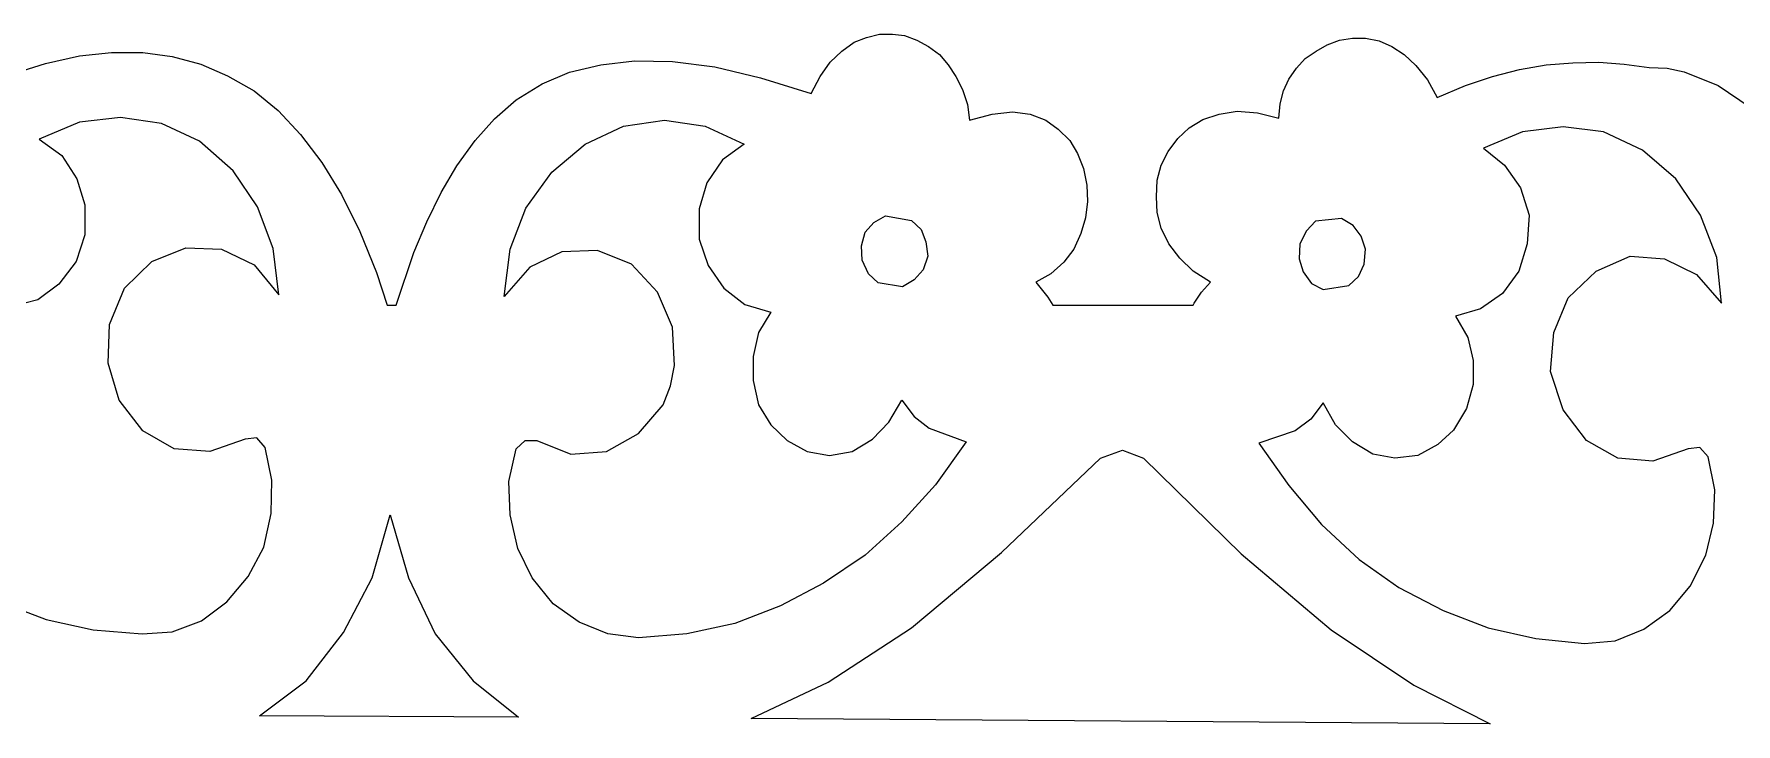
# Model space of a CAD drawing. Header units: inches. Extents: x -3.13 to 3.65, y -3.34 to 4.05.
# Drawn here: x 0.396 to 1.268, y 3.627 to 3.981 of the extents above; entities that cross this region are included whole.
import ezdxf

# ---------------------------------------------------------------- set-up
doc = ezdxf.new("R2010")
doc.units = ezdxf.units.IN
doc.header["$MEASUREMENT"] = 0
doc.layers.add('Katman 1', color=7, linetype='Continuous')

msp = doc.modelspace()

# ---------------------------------------------------------------- linework, layer by layer
at = {"layer": 'Katman 1', "color": 250, "lineweight": 9}
for points in [[(0.82231, 3.97904), (0.82231, 3.97904), (0.82898, 3.98079), (0.82898, 3.98079)], [(0.82898, 3.98079), (0.82898, 3.98079), (0.83563, 3.98079), (0.83563, 3.98079)], [(0.83563, 3.98079), (0.83563, 3.98079), (0.84192, 3.98008), (0.84192, 3.98008)], [(0.84192, 3.98008), (0.84192, 3.98008), (0.8482, 3.97763), (0.8482, 3.97763)], [(0.4188, 3.96961), (0.4188, 3.96961), (0.43525, 3.97135), (0.43525, 3.97135)], [(0.43525, 3.97135), (0.43525, 3.97135), (0.45134, 3.97135), (0.45134, 3.97135)], [(0.45134, 3.97135), (0.45134, 3.97135), (0.46641, 3.96926), (0.46641, 3.96926)], [(0.80376, 3.96644), (0.80376, 3.96644), (0.80972, 3.97206), (0.80972, 3.97206)], [(0.80972, 3.97206), (0.80972, 3.97206), (0.81603, 3.97659), (0.81603, 3.97659)], [(0.81603, 3.97659), (0.81603, 3.97659), (0.82231, 3.97904), (0.82231, 3.97904)], [(0.8482, 3.97763), (0.8482, 3.97763), (0.85416, 3.9745), (0.85416, 3.9745)], [(0.85416, 3.9745), (0.85416, 3.9745), (0.85976, 3.9703), (0.85976, 3.9703)], [(1.04737, 3.96819), (1.04737, 3.96819), (1.05295, 3.97206), (1.05295, 3.97206)], [(1.05295, 3.97206), (1.05295, 3.97206), (1.05857, 3.97522), (1.05857, 3.97522)], [(1.05857, 3.97522), (1.05857, 3.97522), (1.06486, 3.97763), (1.06486, 3.97763)], [(1.06486, 3.97763), (1.06486, 3.97763), (1.07153, 3.9787), (1.07153, 3.9787)], [(1.07153, 3.9787), (1.07153, 3.9787), (1.0782, 3.9787), (1.0782, 3.9787)], [(1.0782, 3.9787), (1.0782, 3.9787), (1.08518, 3.9773), (1.08518, 3.9773)], [(1.08518, 3.9773), (1.08518, 3.9773), (1.0918, 3.9745), (1.0918, 3.9745)], [(1.0918, 3.9745), (1.0918, 3.9745), (1.09811, 3.9703), (1.09811, 3.9703)], [(0.38347, 3.96015), (0.38347, 3.96015), (0.40131, 3.96577), (0.40131, 3.96577)], [(0.40131, 3.96577), (0.40131, 3.96577), (0.4188, 3.96961), (0.4188, 3.96961)], [(0.46641, 3.96926), (0.46641, 3.96926), (0.4811, 3.96539), (0.4811, 3.96539)], [(0.4811, 3.96539), (0.4811, 3.96539), (0.49476, 3.95946), (0.49476, 3.95946)], [(0.67008, 3.96119), (0.67008, 3.96119), (0.6862, 3.96506), (0.6862, 3.96506)], [(0.6862, 3.96506), (0.6862, 3.96506), (0.70333, 3.96712), (0.70333, 3.96712)], [(0.70333, 3.96712), (0.70333, 3.96712), (0.72296, 3.96681), (0.72296, 3.96681)], [(0.72296, 3.96681), (0.72296, 3.96681), (0.74462, 3.96397), (0.74462, 3.96397)], [(0.74462, 3.96397), (0.74462, 3.96397), (0.76809, 3.95839), (0.76809, 3.95839)], [(0.79856, 3.9591), (0.79856, 3.9591), (0.80376, 3.96644), (0.80376, 3.96644)], [(0.85976, 3.9703), (0.85976, 3.9703), (0.86432, 3.96506), (0.86432, 3.96506)], [(0.86432, 3.96506), (0.86432, 3.96506), (0.86819, 3.9591), (0.86819, 3.9591)], [(1.03893, 3.95768), (1.03893, 3.95768), (1.0428, 3.9633), (1.0428, 3.9633)], [(1.0428, 3.9633), (1.0428, 3.9633), (1.04737, 3.96819), (1.04737, 3.96819)], [(1.09811, 3.9703), (1.09811, 3.9703), (1.10406, 3.96468), (1.10406, 3.96468)], [(1.10406, 3.96468), (1.10406, 3.96468), (1.11002, 3.95733), (1.11002, 3.95733)], [(1.14327, 3.9591), (1.14327, 3.9591), (1.15726, 3.96259), (1.15726, 3.96259)], [(1.15726, 3.96259), (1.15726, 3.96259), (1.17089, 3.96506), (1.17089, 3.96506)], [(1.17089, 3.96506), (1.17089, 3.96506), (1.18456, 3.9661), (1.18456, 3.9661)], [(1.18456, 3.9661), (1.18456, 3.9661), (1.19783, 3.96644), (1.19783, 3.96644)], [(1.19783, 3.96644), (1.19783, 3.96644), (1.2108, 3.96539), (1.2108, 3.96539)], [(1.2108, 3.96539), (1.2108, 3.96539), (1.22376, 3.96364), (1.22376, 3.96364)], [(1.22376, 3.96364), (1.22376, 3.96364), (1.23287, 3.9633), (1.23287, 3.9633)], [(1.23287, 3.9633), (1.23287, 3.9633), (1.24161, 3.96152), (1.24161, 3.96152)], [(0.49476, 3.95946), (0.49476, 3.95946), (0.50841, 3.95175), (0.50841, 3.95175)], [(0.64279, 3.94717), (0.64279, 3.94717), (0.6561, 3.95523), (0.6561, 3.95523)], [(0.6561, 3.95523), (0.6561, 3.95523), (0.67008, 3.96119), (0.67008, 3.96119)], [(0.76809, 3.95839), (0.76809, 3.95839), (0.79398, 3.95032), (0.79398, 3.95032)], [(0.79398, 3.95032), (0.79398, 3.95032), (0.79856, 3.9591), (0.79856, 3.9591)], [(0.86819, 3.9591), (0.86819, 3.9591), (0.87167, 3.95246), (0.87167, 3.95246)], [(1.03615, 3.95175), (1.03615, 3.95175), (1.03893, 3.95768), (1.03893, 3.95768)], [(1.11002, 3.95733), (1.11002, 3.95733), (1.11493, 3.94823), (1.11493, 3.94823)], [(1.11493, 3.94823), (1.11493, 3.94823), (1.12958, 3.95452), (1.12958, 3.95452)], [(1.12958, 3.95452), (1.12958, 3.95452), (1.14327, 3.9591), (1.14327, 3.9591)], [(1.24161, 3.96152), (1.24161, 3.96152), (1.25907, 3.95452), (1.25907, 3.95452)], [(1.25907, 3.95452), (1.25907, 3.95452), (1.27552, 3.94332), (1.27552, 3.94332)], [(0.50841, 3.95175), (0.50841, 3.95175), (0.52063, 3.94159), (0.52063, 3.94159)], [(0.63159, 3.93739), (0.63159, 3.93739), (0.64279, 3.94717), (0.64279, 3.94717)], [(0.87167, 3.95246), (0.87167, 3.95246), (0.87412, 3.94474), (0.87412, 3.94474)], [(0.87412, 3.94474), (0.87412, 3.94474), (0.87519, 3.93668), (0.87519, 3.93668)], [(1.03373, 3.93772), (1.03373, 3.93772), (1.03439, 3.9451), (1.03439, 3.9451)], [(1.03439, 3.9451), (1.03439, 3.9451), (1.03615, 3.95175), (1.03615, 3.95175)], [(0.43981, 3.93807), (0.43981, 3.93807), (0.4188, 3.93563), (0.4188, 3.93563)], [(0.46081, 3.93496), (0.46081, 3.93496), (0.43981, 3.93807), (0.43981, 3.93807)], [(0.52063, 3.94159), (0.52063, 3.94159), (0.53219, 3.92935), (0.53219, 3.92935)], [(0.62179, 3.92619), (0.62179, 3.92619), (0.63159, 3.93739), (0.63159, 3.93739)], [(0.69775, 3.93354), (0.69775, 3.93354), (0.71873, 3.93668), (0.71873, 3.93668)], [(0.71873, 3.93668), (0.71873, 3.93668), (0.73971, 3.93354), (0.73971, 3.93354)], [(0.87519, 3.93668), (0.87519, 3.93668), (0.88674, 3.93983), (0.88674, 3.93983)], [(0.88674, 3.93983), (0.88674, 3.93983), (0.89721, 3.94092), (0.89721, 3.94092)], [(0.89721, 3.94092), (0.89721, 3.94092), (0.90634, 3.93983), (0.90634, 3.93983)], [(0.90634, 3.93983), (0.90634, 3.93983), (0.91437, 3.93668), (0.91437, 3.93668)], [(0.91437, 3.93668), (0.91437, 3.93668), (0.92065, 3.93214), (0.92065, 3.93214)], [(0.98786, 3.93283), (0.98786, 3.93283), (0.99486, 3.93706), (0.99486, 3.93706)], [(0.99486, 3.93706), (0.99486, 3.93706), (1.00328, 3.93983), (1.00328, 3.93983)], [(1.00328, 3.93983), (1.00328, 3.93983), (1.01235, 3.94126), (1.01235, 3.94126)], [(1.01235, 3.94126), (1.01235, 3.94126), (1.02288, 3.9405), (1.02288, 3.9405)], [(1.02288, 3.9405), (1.02288, 3.9405), (1.03373, 3.93772), (1.03373, 3.93772)], [(0.4188, 3.93563), (0.4188, 3.93563), (0.39816, 3.9269), (0.39816, 3.9269)], [(0.48041, 3.92585), (0.48041, 3.92585), (0.46081, 3.93496), (0.46081, 3.93496)], [(0.53219, 3.92935), (0.53219, 3.92935), (0.54304, 3.91501), (0.54304, 3.91501)], [(0.67815, 3.92443), (0.67815, 3.92443), (0.69775, 3.93354), (0.69775, 3.93354)], [(0.73971, 3.93354), (0.73971, 3.93354), (0.75967, 3.92443), (0.75967, 3.92443)], [(0.92065, 3.93214), (0.92065, 3.93214), (0.92661, 3.92619), (0.92661, 3.92619)], [(0.97699, 3.92061), (0.97699, 3.92061), (0.98193, 3.92728), (0.98193, 3.92728)], [(0.98193, 3.92728), (0.98193, 3.92728), (0.98786, 3.93283), (0.98786, 3.93283)], [(1.15867, 3.93076), (1.15867, 3.93076), (1.13869, 3.92232), (1.13869, 3.92232)], [(1.17965, 3.93319), (1.17965, 3.93319), (1.15867, 3.93076), (1.15867, 3.93076)], [(1.20029, 3.93076), (1.20029, 3.93076), (1.17965, 3.93319), (1.17965, 3.93319)], [(1.22025, 3.92128), (1.22025, 3.92128), (1.20029, 3.93076), (1.20029, 3.93076)], [(0.39816, 3.9269), (0.39816, 3.9269), (0.40969, 3.9185), (0.40969, 3.9185)], [(0.40969, 3.9185), (0.40969, 3.9185), (0.41738, 3.90659), (0.41738, 3.90659)], [(0.49754, 3.91079), (0.49754, 3.91079), (0.48041, 3.92585), (0.48041, 3.92585)], [(0.61233, 3.91326), (0.61233, 3.91326), (0.62179, 3.92619), (0.62179, 3.92619)], [(0.66102, 3.91007), (0.66102, 3.91007), (0.67815, 3.92443), (0.67815, 3.92443)], [(0.75967, 3.92443), (0.75967, 3.92443), (0.74849, 3.91641), (0.74849, 3.91641)], [(0.92661, 3.92619), (0.92661, 3.92619), (0.93048, 3.91954), (0.93048, 3.91954)], [(0.93048, 3.91954), (0.93048, 3.91954), (0.93361, 3.91188), (0.93361, 3.91188)], [(0.9735, 3.91359), (0.9735, 3.91359), (0.97699, 3.92061), (0.97699, 3.92061)], [(1.13869, 3.92232), (1.13869, 3.92232), (1.14956, 3.91359), (1.14956, 3.91359)], [(1.23736, 3.90659), (1.23736, 3.90659), (1.22025, 3.92128), (1.22025, 3.92128)], [(0.51014, 3.89223), (0.51014, 3.89223), (0.49754, 3.91079), (0.49754, 3.91079)], [(0.54304, 3.91501), (0.54304, 3.91501), (0.55319, 3.89854), (0.55319, 3.89854)], [(0.60428, 3.89959), (0.60428, 3.89959), (0.61233, 3.91326), (0.61233, 3.91326)], [(0.64769, 3.89157), (0.64769, 3.89157), (0.66102, 3.91007), (0.66102, 3.91007)], [(0.74849, 3.91641), (0.74849, 3.91641), (0.74042, 3.9045), (0.74042, 3.9045)], [(0.93361, 3.91188), (0.93361, 3.91188), (0.93539, 3.90343), (0.93539, 3.90343)], [(0.97143, 3.90588), (0.97143, 3.90588), (0.9735, 3.91359), (0.9735, 3.91359)], [(1.14956, 3.91359), (1.14956, 3.91359), (1.15763, 3.90206), (1.15763, 3.90206)], [(0.41738, 3.90659), (0.41738, 3.90659), (0.42163, 3.8933), (0.42163, 3.8933)], [(0.74042, 3.9045), (0.74042, 3.9045), (0.7366, 3.89119), (0.7366, 3.89119)], [(0.93539, 3.90343), (0.93539, 3.90343), (0.93572, 3.89505), (0.93572, 3.89505)], [(0.9711, 3.89748), (0.9711, 3.89748), (0.97143, 3.90588), (0.97143, 3.90588)], [(1.15763, 3.90206), (1.15763, 3.90206), (1.16216, 3.88803), (1.16216, 3.88803)], [(1.25, 3.88803), (1.25, 3.88803), (1.23736, 3.90659), (1.23736, 3.90659)], [(0.42163, 3.8933), (0.42163, 3.8933), (0.42163, 3.87788), (0.42163, 3.87788)], [(0.51819, 3.87087), (0.51819, 3.87087), (0.51014, 3.89223), (0.51014, 3.89223)], [(0.55319, 3.89854), (0.55319, 3.89854), (0.56263, 3.87965), (0.56263, 3.87965)], [(0.59697, 3.88454), (0.59697, 3.88454), (0.60428, 3.89959), (0.60428, 3.89959)], [(0.93572, 3.89505), (0.93572, 3.89505), (0.93468, 3.88661), (0.93468, 3.88661)], [(0.97143, 3.88943), (0.97143, 3.88943), (0.9711, 3.89748), (0.9711, 3.89748)], [(0.5903, 3.86881), (0.5903, 3.86881), (0.59697, 3.88454), (0.59697, 3.88454)], [(0.63966, 3.87054), (0.63966, 3.87054), (0.64769, 3.89157), (0.64769, 3.89157)], [(0.7366, 3.89119), (0.7366, 3.89119), (0.7366, 3.87578), (0.7366, 3.87578)], [(0.82161, 3.87928), (0.82161, 3.87928), (0.82618, 3.88419), (0.82618, 3.88419)], [(0.82618, 3.88419), (0.82618, 3.88419), (0.83214, 3.88774), (0.83214, 3.88774)], [(0.83214, 3.88774), (0.83214, 3.88774), (0.84543, 3.88523), (0.84543, 3.88523)], [(0.84543, 3.88523), (0.84543, 3.88523), (0.85031, 3.8807), (0.85031, 3.8807)], [(0.93468, 3.88661), (0.93468, 3.88661), (0.93223, 3.87859), (0.93223, 3.87859)], [(0.9735, 3.88141), (0.9735, 3.88141), (0.97143, 3.88943), (0.97143, 3.88943)], [(1.05261, 3.88485), (1.05261, 3.88485), (1.04806, 3.88001), (1.04806, 3.88001)], [(1.06591, 3.88628), (1.06591, 3.88628), (1.05261, 3.88485), (1.05261, 3.88485)], [(1.07184, 3.88276), (1.07184, 3.88276), (1.06591, 3.88628), (1.06591, 3.88628)], [(1.16216, 3.88803), (1.16216, 3.88803), (1.16111, 3.87334), (1.16111, 3.87334)], [(1.25838, 3.86634), (1.25838, 3.86634), (1.25, 3.88803), (1.25, 3.88803)], [(0.42163, 3.87788), (0.42163, 3.87788), (0.41705, 3.86425), (0.41705, 3.86425)], [(0.56263, 3.87965), (0.56263, 3.87965), (0.57104, 3.85865), (0.57104, 3.85865)], [(0.7366, 3.87578), (0.7366, 3.87578), (0.74111, 3.86214), (0.74111, 3.86214)], [(0.81987, 3.8723), (0.81987, 3.8723), (0.82161, 3.87928), (0.82161, 3.87928)], [(0.85031, 3.8807), (0.85031, 3.8807), (0.85276, 3.87439), (0.85276, 3.87439)], [(0.93223, 3.87859), (0.93223, 3.87859), (0.92872, 3.87054), (0.92872, 3.87054)], [(0.97735, 3.87334), (0.97735, 3.87334), (0.9735, 3.88141), (0.9735, 3.88141)], [(1.04806, 3.88001), (1.04806, 3.88001), (1.04455, 3.87334), (1.04455, 3.87334)], [(1.07606, 3.87721), (1.07606, 3.87721), (1.07184, 3.88276), (1.07184, 3.88276)], [(1.0782, 3.87054), (1.0782, 3.87054), (1.07606, 3.87721), (1.07606, 3.87721)], [(0.45592, 3.86425), (0.45592, 3.86425), (0.47341, 3.87121), (0.47341, 3.87121)], [(0.47341, 3.87121), (0.47341, 3.87121), (0.49159, 3.87054), (0.49159, 3.87054)], [(0.49159, 3.87054), (0.49159, 3.87054), (0.50841, 3.86252), (0.50841, 3.86252)], [(0.52101, 3.84712), (0.52101, 3.84712), (0.51819, 3.87087), (0.51819, 3.87087)], [(0.58119, 3.84183), (0.58119, 3.84183), (0.5903, 3.86881), (0.5903, 3.86881)], [(0.6365, 3.84641), (0.6365, 3.84641), (0.63966, 3.87054), (0.63966, 3.87054)], [(0.66622, 3.86914), (0.66622, 3.86914), (0.64977, 3.86143), (0.64977, 3.86143)], [(0.68442, 3.86983), (0.68442, 3.86983), (0.66622, 3.86914), (0.66622, 3.86914)], [(0.70193, 3.86285), (0.70193, 3.86285), (0.68442, 3.86983), (0.68442, 3.86983)], [(0.82018, 3.86494), (0.82018, 3.86494), (0.81987, 3.8723), (0.81987, 3.8723)], [(0.85383, 3.86705), (0.85383, 3.86705), (0.85136, 3.86005), (0.85136, 3.86005)], [(0.85276, 3.87439), (0.85276, 3.87439), (0.85383, 3.86705), (0.85383, 3.86705)], [(0.92872, 3.87054), (0.92872, 3.87054), (0.92348, 3.8639), (0.92348, 3.8639)], [(0.98297, 3.86601), (0.98297, 3.86601), (0.97735, 3.87334), (0.97735, 3.87334)], [(0.98994, 3.85936), (0.98994, 3.85936), (0.98297, 3.86601), (0.98297, 3.86601)], [(1.04455, 3.87334), (1.04455, 3.87334), (1.04422, 3.86565), (1.04422, 3.86565)], [(1.07746, 3.86285), (1.07746, 3.86285), (1.0782, 3.87054), (1.0782, 3.87054)], [(1.16111, 3.87334), (1.16111, 3.87334), (1.15691, 3.85936), (1.15691, 3.85936)], [(1.19645, 3.85936), (1.19645, 3.85936), (1.21394, 3.86705), (1.21394, 3.86705)], [(1.21394, 3.86705), (1.21394, 3.86705), (1.23147, 3.86565), (1.23147, 3.86565)], [(1.26085, 3.84287), (1.26085, 3.84287), (1.25838, 3.86634), (1.25838, 3.86634)], [(0.41705, 3.86425), (0.41705, 3.86425), (0.40831, 3.8527), (0.40831, 3.8527)], [(0.44189, 3.85056), (0.44189, 3.85056), (0.45592, 3.86425), (0.45592, 3.86425)], [(0.50841, 3.86252), (0.50841, 3.86252), (0.52101, 3.84712), (0.52101, 3.84712)], [(0.57104, 3.85865), (0.57104, 3.85865), (0.57664, 3.84183), (0.57664, 3.84183)], [(0.64977, 3.86143), (0.64977, 3.86143), (0.6365, 3.84641), (0.6365, 3.84641)], [(0.71522, 3.8485), (0.71522, 3.8485), (0.70193, 3.86285), (0.70193, 3.86285)], [(0.74111, 3.86214), (0.74111, 3.86214), (0.74916, 3.85056), (0.74916, 3.85056)], [(0.82336, 3.85794), (0.82336, 3.85794), (0.82018, 3.86494), (0.82018, 3.86494)], [(0.82827, 3.85339), (0.82827, 3.85339), (0.82336, 3.85794), (0.82336, 3.85794)], [(0.85136, 3.86005), (0.85136, 3.86005), (0.84683, 3.85481), (0.84683, 3.85481)], [(0.91681, 3.85794), (0.91681, 3.85794), (0.90912, 3.85374), (0.90912, 3.85374)], [(0.92348, 3.8639), (0.92348, 3.8639), (0.91681, 3.85794), (0.91681, 3.85794)], [(0.99872, 3.85374), (0.99872, 3.85374), (0.98994, 3.85936), (0.98994, 3.85936)], [(1.04422, 3.86565), (1.04422, 3.86565), (1.0463, 3.85898), (1.0463, 3.85898)], [(1.0463, 3.85898), (1.0463, 3.85898), (1.0505, 3.85307), (1.0505, 3.85307)], [(1.07464, 3.85656), (1.07464, 3.85656), (1.07746, 3.86285), (1.07746, 3.86285)], [(1.15691, 3.85936), (1.15691, 3.85936), (1.14849, 3.84783), (1.14849, 3.84783)], [(1.18209, 3.8457), (1.18209, 3.8457), (1.19645, 3.85936), (1.19645, 3.85936)], [(1.23147, 3.86565), (1.23147, 3.86565), (1.24789, 3.85759), (1.24789, 3.85759)], [(1.24789, 3.85759), (1.24789, 3.85759), (1.26085, 3.84287), (1.26085, 3.84287)], [(0.40831, 3.8527), (0.40831, 3.8527), (0.39745, 3.84465), (0.39745, 3.84465)], [(0.4342, 3.83205), (0.4342, 3.83205), (0.44189, 3.85056), (0.44189, 3.85056)], [(0.72296, 3.83065), (0.72296, 3.83065), (0.71522, 3.8485), (0.71522, 3.8485)], [(0.74916, 3.85056), (0.74916, 3.85056), (0.76, 3.8422), (0.76, 3.8422)], [(0.84087, 3.85128), (0.84087, 3.85128), (0.82827, 3.85339), (0.82827, 3.85339)], [(0.84683, 3.85481), (0.84683, 3.85481), (0.84087, 3.85128), (0.84087, 3.85128)], [(0.90912, 3.85374), (0.90912, 3.85374), (0.91541, 3.84603), (0.91541, 3.84603)], [(0.99032, 3.84287), (0.99032, 3.84287), (0.99417, 3.8485), (0.99417, 3.8485)], [(0.99417, 3.8485), (0.99417, 3.8485), (0.99872, 3.85374), (0.99872, 3.85374)], [(1.0505, 3.85307), (1.0505, 3.85307), (1.05646, 3.8499), (1.05646, 3.8499)], [(1.05646, 3.8499), (1.05646, 3.8499), (1.06973, 3.85198), (1.06973, 3.85198)], [(1.06973, 3.85198), (1.06973, 3.85198), (1.07464, 3.85656), (1.07464, 3.85656)], [(0.39745, 3.84465), (0.39745, 3.84465), (0.38418, 3.84116), (0.38418, 3.84116)], [(0.57664, 3.84183), (0.57664, 3.84183), (0.58119, 3.84183), (0.58119, 3.84183)], [(0.76, 3.8422), (0.76, 3.8422), (0.77331, 3.83834), (0.77331, 3.83834)], [(0.91541, 3.84603), (0.91541, 3.84603), (0.91787, 3.84183), (0.91787, 3.84183)], [(0.91787, 3.84183), (0.91787, 3.84183), (0.98994, 3.84183), (0.98994, 3.84183)], [(0.98994, 3.84183), (0.98994, 3.84183), (0.99032, 3.84287), (0.99032, 3.84287)], [(1.13727, 3.84009), (1.13727, 3.84009), (1.12438, 3.83625), (1.12438, 3.83625)], [(1.14849, 3.84783), (1.14849, 3.84783), (1.13727, 3.84009), (1.13727, 3.84009)], [(1.17473, 3.82785), (1.17473, 3.82785), (1.18209, 3.8457), (1.18209, 3.8457)], [(0.43349, 3.81211), (0.43349, 3.81211), (0.4342, 3.83205), (0.4342, 3.83205)], [(0.77331, 3.83834), (0.77331, 3.83834), (0.767, 3.82785), (0.767, 3.82785)], [(1.12438, 3.83625), (1.12438, 3.83625), (1.13067, 3.82538), (1.13067, 3.82538)], [(0.72398, 3.81105), (0.72398, 3.81105), (0.72296, 3.83065), (0.72296, 3.83065)], [(0.767, 3.82785), (0.767, 3.82785), (0.76422, 3.81563), (0.76422, 3.81563)], [(1.13067, 3.82538), (1.13067, 3.82538), (1.13344, 3.81349), (1.13344, 3.81349)], [(1.17302, 3.80791), (1.17302, 3.80791), (1.17473, 3.82785), (1.17473, 3.82785)], [(0.76422, 3.81563), (0.76422, 3.81563), (0.76422, 3.80334), (0.76422, 3.80334)], [(0.43909, 3.79318), (0.43909, 3.79318), (0.43349, 3.81211), (0.43349, 3.81211)], [(0.72189, 3.80054), (0.72189, 3.80054), (0.72398, 3.81105), (0.72398, 3.81105)], [(1.13344, 3.81349), (1.13344, 3.81349), (1.13344, 3.80125), (1.13344, 3.80125)], [(1.17965, 3.78831), (1.17965, 3.78831), (1.17302, 3.80791), (1.17302, 3.80791)], [(0.71802, 3.79076), (0.71802, 3.79076), (0.72189, 3.80054), (0.72189, 3.80054)], [(0.76422, 3.80334), (0.76422, 3.80334), (0.767, 3.79076), (0.767, 3.79076)], [(1.13344, 3.80125), (1.13344, 3.80125), (1.12996, 3.78898), (1.12996, 3.78898)], [(0.45134, 3.77744), (0.45134, 3.77744), (0.43909, 3.79318), (0.43909, 3.79318)], [(0.70542, 3.77607), (0.70542, 3.77607), (0.71802, 3.79076), (0.71802, 3.79076)], [(0.767, 3.79076), (0.767, 3.79076), (0.77331, 3.7806), (0.77331, 3.7806)], [(0.83387, 3.78198), (0.83387, 3.78198), (0.84054, 3.79318), (0.84054, 3.79318)], [(0.84054, 3.79318), (0.84054, 3.79318), (0.84683, 3.78482), (0.84683, 3.78482)], [(1.05646, 3.7918), (1.05646, 3.7918), (1.05017, 3.78341), (1.05017, 3.78341)], [(1.06277, 3.7806), (1.06277, 3.7806), (1.05646, 3.7918), (1.05646, 3.7918)], [(1.12996, 3.78898), (1.12996, 3.78898), (1.12329, 3.77778), (1.12329, 3.77778)], [(1.19154, 3.77254), (1.19154, 3.77254), (1.17965, 3.78831), (1.17965, 3.78831)], [(0.77331, 3.7806), (0.77331, 3.7806), (0.78174, 3.77254), (0.78174, 3.77254)], [(0.82547, 3.77325), (0.82547, 3.77325), (0.83387, 3.78198), (0.83387, 3.78198)], [(0.84683, 3.78482), (0.84683, 3.78482), (0.85454, 3.77887), (0.85454, 3.77887)], [(0.85454, 3.77887), (0.85454, 3.77887), (0.87341, 3.77187), (0.87341, 3.77187)], [(1.05017, 3.78341), (1.05017, 3.78341), (1.0421, 3.77744), (1.0421, 3.77744)], [(1.07153, 3.77187), (1.07153, 3.77187), (1.06277, 3.7806), (1.06277, 3.7806)], [(0.46745, 3.76833), (0.46745, 3.76833), (0.45134, 3.77744), (0.45134, 3.77744)], [(0.50385, 3.77325), (0.50385, 3.77325), (0.48565, 3.76696), (0.48565, 3.76696)], [(0.50981, 3.77396), (0.50981, 3.77396), (0.50385, 3.77325), (0.50385, 3.77325)], [(0.51401, 3.76905), (0.51401, 3.76905), (0.50981, 3.77396), (0.50981, 3.77396)], [(0.64279, 3.76833), (0.64279, 3.76833), (0.64737, 3.77254), (0.64737, 3.77254)], [(0.64737, 3.77254), (0.64737, 3.77254), (0.65331, 3.77254), (0.65331, 3.77254)], [(0.65331, 3.77254), (0.65331, 3.77254), (0.67077, 3.76556), (0.67077, 3.76556)], [(0.689, 3.76696), (0.689, 3.76696), (0.70542, 3.77607), (0.70542, 3.77607)], [(0.78174, 3.77254), (0.78174, 3.77254), (0.79189, 3.76696), (0.79189, 3.76696)], [(0.815, 3.76696), (0.815, 3.76696), (0.82547, 3.77325), (0.82547, 3.77325)], [(0.87341, 3.77187), (0.87341, 3.77187), (0.85769, 3.7498), (0.85769, 3.7498)], [(1.0421, 3.77744), (1.0421, 3.77744), (1.02357, 3.77118), (1.02357, 3.77118)], [(1.02357, 3.77118), (1.02357, 3.77118), (1.03893, 3.74944), (1.03893, 3.74944)], [(1.082, 3.76556), (1.082, 3.76556), (1.07153, 3.77187), (1.07153, 3.77187)], [(1.11524, 3.77047), (1.11524, 3.77047), (1.10511, 3.76482), (1.10511, 3.76482)], [(1.12329, 3.77778), (1.12329, 3.77778), (1.11524, 3.77047), (1.11524, 3.77047)], [(1.20765, 3.76347), (1.20765, 3.76347), (1.19154, 3.77254), (1.19154, 3.77254)], [(0.48565, 3.76696), (0.48565, 3.76696), (0.46745, 3.76833), (0.46745, 3.76833)], [(0.51748, 3.75227), (0.51748, 3.75227), (0.51401, 3.76905), (0.51401, 3.76905)], [(0.63895, 3.75158), (0.63895, 3.75158), (0.64279, 3.76833), (0.64279, 3.76833)], [(0.67077, 3.76556), (0.67077, 3.76556), (0.689, 3.76696), (0.689, 3.76696)], [(0.79189, 3.76696), (0.79189, 3.76696), (0.80343, 3.76482), (0.80343, 3.76482)], [(0.80343, 3.76482), (0.80343, 3.76482), (0.815, 3.76696), (0.815, 3.76696)], [(0.89161, 3.71515), (0.89161, 3.71515), (0.94239, 3.76347), (0.94239, 3.76347)], [(0.94239, 3.76347), (0.94239, 3.76347), (0.95357, 3.76763), (0.95357, 3.76763)], [(0.95357, 3.76763), (0.95357, 3.76763), (0.96444, 3.76347), (0.96444, 3.76347)], [(0.96444, 3.76347), (0.96444, 3.76347), (1.01446, 3.71444), (1.01446, 3.71444)], [(1.09322, 3.76347), (1.09322, 3.76347), (1.082, 3.76556), (1.082, 3.76556)], [(1.10511, 3.76482), (1.10511, 3.76482), (1.09322, 3.76347), (1.09322, 3.76347)], [(1.22552, 3.76205), (1.22552, 3.76205), (1.20765, 3.76347), (1.20765, 3.76347)], [(1.24367, 3.76833), (1.24367, 3.76833), (1.22552, 3.76205), (1.22552, 3.76205)], [(1.24965, 3.76905), (1.24965, 3.76905), (1.24367, 3.76833), (1.24367, 3.76833)], [(1.25385, 3.76413), (1.25385, 3.76413), (1.24965, 3.76905), (1.24965, 3.76905)], [(1.25734, 3.74735), (1.25734, 3.74735), (1.25385, 3.76413), (1.25385, 3.76413)], [(0.51714, 3.73513), (0.51714, 3.73513), (0.51748, 3.75227), (0.51748, 3.75227)], [(0.63966, 3.73442), (0.63966, 3.73442), (0.63895, 3.75158), (0.63895, 3.75158)], [(0.85769, 3.7498), (0.85769, 3.7498), (0.84054, 3.73091), (0.84054, 3.73091)], [(1.03893, 3.74944), (1.03893, 3.74944), (1.05575, 3.72949), (1.05575, 3.72949)], [(1.25663, 3.7302), (1.25663, 3.7302), (1.25734, 3.74735), (1.25734, 3.74735)], [(0.5133, 3.71798), (0.5133, 3.71798), (0.51714, 3.73513), (0.51714, 3.73513)], [(0.56894, 3.7022), (0.56894, 3.7022), (0.57804, 3.73442), (0.57804, 3.73442)], [(0.57804, 3.73442), (0.57804, 3.73442), (0.58748, 3.7022), (0.58748, 3.7022)], [(0.6435, 3.71727), (0.6435, 3.71727), (0.63966, 3.73442), (0.63966, 3.73442)], [(0.84054, 3.73091), (0.84054, 3.73091), (0.82161, 3.71373), (0.82161, 3.71373)], [(1.05575, 3.72949), (1.05575, 3.72949), (1.07502, 3.71164), (1.07502, 3.71164)], [(1.2528, 3.71373), (1.2528, 3.71373), (1.25663, 3.7302), (1.25663, 3.7302)], [(0.50523, 3.70287), (0.50523, 3.70287), (0.5133, 3.71798), (0.5133, 3.71798)], [(0.65086, 3.7022), (0.65086, 3.7022), (0.6435, 3.71727), (0.6435, 3.71727)], [(0.82161, 3.71373), (0.82161, 3.71373), (0.80027, 3.69942), (0.80027, 3.69942)], [(0.84543, 3.67666), (0.84543, 3.67666), (0.89161, 3.71515), (0.89161, 3.71515)], [(1.01446, 3.71444), (1.01446, 3.71444), (1.06066, 3.67559), (1.06066, 3.67559)], [(1.07502, 3.71164), (1.07502, 3.71164), (1.09529, 3.69729), (1.09529, 3.69729)], [(1.24474, 3.698), (1.24474, 3.698), (1.2528, 3.71373), (1.2528, 3.71373)], [(0.49441, 3.68998), (0.49441, 3.68998), (0.50523, 3.70287), (0.50523, 3.70287)], [(0.55426, 3.6742), (0.55426, 3.6742), (0.56894, 3.7022), (0.56894, 3.7022)], [(0.58748, 3.7022), (0.58748, 3.7022), (0.60117, 3.67348), (0.60117, 3.67348)], [(0.66168, 3.68889), (0.66168, 3.68889), (0.65086, 3.7022), (0.65086, 3.7022)], [(0.80027, 3.69942), (0.80027, 3.69942), (0.77824, 3.68784), (0.77824, 3.68784)], [(1.09529, 3.69729), (1.09529, 3.69729), (1.11804, 3.6854), (1.11804, 3.6854)], [(1.23425, 3.6854), (1.23425, 3.6854), (1.24474, 3.698), (1.24474, 3.698)], [(0.37785, 3.68998), (0.37785, 3.68998), (0.40165, 3.68086), (0.40165, 3.68086)], [(0.48143, 3.68015), (0.48143, 3.68015), (0.49441, 3.68998), (0.49441, 3.68998)], [(0.675, 3.67944), (0.675, 3.67944), (0.66168, 3.68889), (0.66168, 3.68889)], [(0.77824, 3.68784), (0.77824, 3.68784), (0.75478, 3.67877), (0.75478, 3.67877)], [(1.11804, 3.6854), (1.11804, 3.6854), (1.14116, 3.67666), (1.14116, 3.67666)], [(1.22096, 3.67595), (1.22096, 3.67595), (1.23425, 3.6854), (1.23425, 3.6854)], [(0.40165, 3.68086), (0.40165, 3.68086), (0.4258, 3.67559), (0.4258, 3.67559)], [(0.4258, 3.67559), (0.4258, 3.67559), (0.451, 3.67348), (0.451, 3.67348)], [(0.451, 3.67348), (0.451, 3.67348), (0.46641, 3.67457), (0.46641, 3.67457)], [(0.46641, 3.67457), (0.46641, 3.67457), (0.48143, 3.68015), (0.48143, 3.68015)], [(0.53499, 3.64935), (0.53499, 3.64935), (0.55426, 3.6742), (0.55426, 3.6742)], [(0.68969, 3.67348), (0.68969, 3.67348), (0.675, 3.67944), (0.675, 3.67944)], [(0.75478, 3.67877), (0.75478, 3.67877), (0.73027, 3.67348), (0.73027, 3.67348)], [(0.80271, 3.64869), (0.80271, 3.64869), (0.84543, 3.67666), (0.84543, 3.67666)], [(1.06066, 3.67559), (1.06066, 3.67559), (1.10298, 3.64726), (1.10298, 3.64726)], [(1.14116, 3.67666), (1.14116, 3.67666), (1.16565, 3.67108), (1.16565, 3.67108)], [(1.20627, 3.67), (1.20627, 3.67), (1.22096, 3.67595), (1.22096, 3.67595)], [(0.60117, 3.67348), (0.60117, 3.67348), (0.62073, 3.64935), (0.62073, 3.64935)], [(0.70542, 3.6714), (0.70542, 3.6714), (0.68969, 3.67348), (0.68969, 3.67348)], [(0.73027, 3.67348), (0.73027, 3.67348), (0.70542, 3.6714), (0.70542, 3.6714)], [(1.16565, 3.67108), (1.16565, 3.67108), (1.19049, 3.66857), (1.19049, 3.66857)], [(1.19049, 3.66857), (1.19049, 3.66857), (1.20627, 3.67), (1.20627, 3.67)], [(0.51119, 3.6315), (0.51119, 3.6315), (0.53499, 3.64935), (0.53499, 3.64935)], [(0.62073, 3.64935), (0.62073, 3.64935), (0.64386, 3.6308), (0.64386, 3.6308)], [(0.76318, 3.63008), (0.76318, 3.63008), (0.80271, 3.64869), (0.80271, 3.64869)], [(1.10298, 3.64726), (1.10298, 3.64726), (1.14222, 3.62735), (1.14222, 3.62735)], [(0.64386, 3.6308), (0.64386, 3.6308), (0.51119, 3.6315), (0.51119, 3.6315)], [(1.14222, 3.62735), (1.14222, 3.62735), (0.76318, 3.63008), (0.76318, 3.63008)]]:
    msp.add_open_spline(points, degree=3, dxfattribs=at)

doc.saveas('drawing.dxf')
